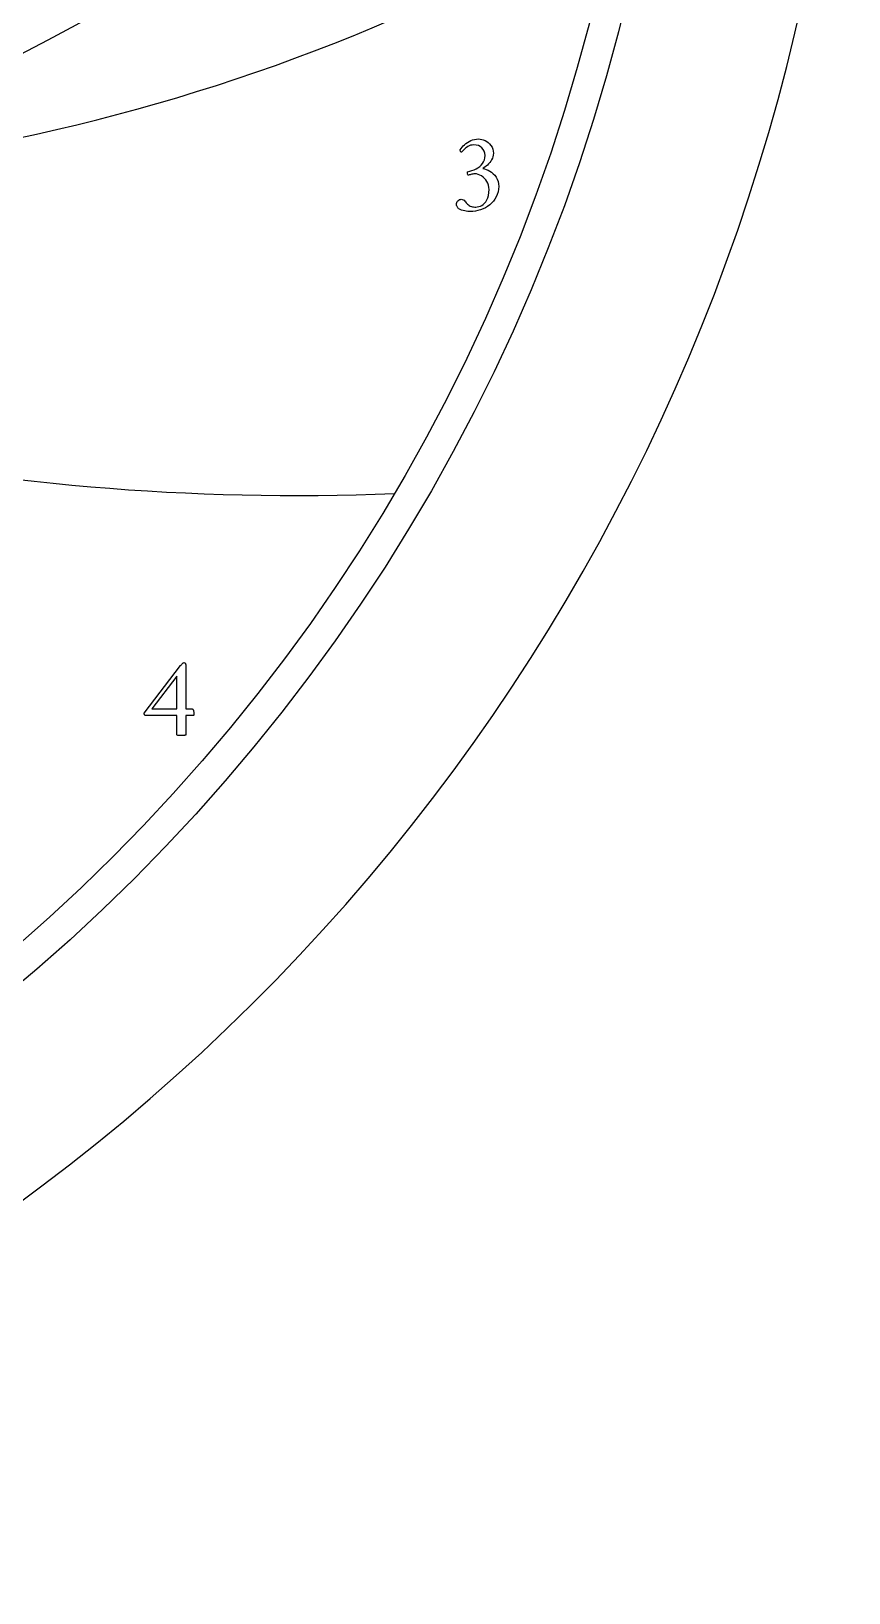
# Model space of a CAD drawing. Header units: millimetres. Extents: x -50 to 50, y -50 to 64.
# Drawn here: x 29.8 to 50, y -50 to -11.42 of the extents above; entities that cross this region are included whole.
import ezdxf

# ---------------------------------------------------------------- set-up
doc = ezdxf.new("R2010")
doc.units = ezdxf.units.MM
for name, color, linetype in [('CUT_OUTER', 1, 'Continuous'), ('ENGRAVE', 7, 'Continuous'), ('ENGRAVE_FINE', 8, 'Continuous'), ('GUIDE', 3, 'Continuous'), ('TEXT', 5, 'Continuous')]:
    doc.layers.add(name, color=color, linetype=linetype)

msp = doc.modelspace()

# ---------------------------------------------------------------- linework, layer by layer
at = {"layer": 'CUT_OUTER'}
msp.add_arc((0, -0.0002), 49.9998, 177.11535, 4.43206, dxfattribs=at)
at = {"layer": 'ENGRAVE'}
msp.add_circle((0, 0), 45, dxfattribs=at)
for centre, radius, start, end in [((0, 26.5228), 39.6377, 186.81771, 353.18229), ((8.1292, 30.3385), 43.0603, 279.11316, 327.44872), ((19.4199, 33.6363), 48.7465, 261.91601, 300.58445), ((36.314, 36.314), 59.2039, 243.379648, 272.380983)]:
    msp.add_arc(centre, radius, start, end, dxfattribs=at)
at = {"layer": 'ENGRAVE_FINE'}
msp.add_arc((0, 45.402), 64.5313, 225.796451, 314.203549, dxfattribs=at)
at = {"layer": 'GUIDE'}
msp.add_circle((0, 0), 45.75, dxfattribs=at)
at = {"layer": 'TEXT'}
for points in [[(40.8571, -14.0815), (40.8934, -14.0841), (40.9316, -14.0918), (40.9715, -14.1047), (41.0132, -14.1227), (41.0543, -14.1456), (41.0923, -14.1734), (41.1274, -14.206), (41.1594, -14.2433), (41.1861, -14.2852), (41.2052, -14.3313), (41.2166, -14.3817), (41.2204, -14.4363), (41.2177, -14.4795), (41.2094, -14.5208), (41.1957, -14.5604), (41.1764, -14.5981), (41.1534, -14.6338), (41.1282, -14.667), (41.1008, -14.6977), (41.0714, -14.7259), (41.0417, -14.7514), (41.0135, -14.7741), (40.987, -14.794), (40.9621, -14.811), (41.0025, -14.8194), (41.0444, -14.833), (41.0877, -14.852), (41.1324, -14.8763), (41.1762, -14.9059), (41.2165, -14.9406), (41.2535, -14.9804), (41.2871, -15.0254), (41.3151, -15.0755), (41.335, -15.1308), (41.347, -15.1912), (41.351, -15.2567), (41.3472, -15.326), (41.3357, -15.3919), (41.3167, -15.4545), (41.29, -15.5136), (41.257, -15.569), (41.219, -15.6201), (41.1761, -15.6669), (41.1282, -15.7095), (41.0763, -15.7476), (41.0214, -15.7808), (40.9634, -15.8093), (40.9025, -15.833), (40.8397, -15.8516), (40.7762, -15.8649), (40.7119, -15.8729), (40.647, -15.8756), (40.6183, -15.8746), (40.5863, -15.8717), (40.5509, -15.8668), (40.5122, -15.86), (40.4727, -15.851), (40.4352, -15.8397), (40.3996, -15.8262), (40.366, -15.8103), (40.3596, -15.8046), (40.3518, -15.7961), (40.3425, -15.7847), (40.3319, -15.7705), (40.322, -15.7547), (40.3149, -15.7386), (40.3106, -15.7221), (40.3092, -15.7052), (40.3114, -15.6769), (40.3181, -15.6513), (40.3292, -15.6286), (40.3447, -15.6087), (40.363, -15.5926), (40.3826, -15.581), (40.4035, -15.5741), (40.4256, -15.5718), (40.4525, -15.5746), (40.4763, -15.5828), (40.4972, -15.5966), (40.515, -15.6158), (40.5314, -15.6372), (40.548, -15.6573), (40.5648, -15.6762), (40.5817, -15.6939), (40.6026, -15.7122), (40.6254, -15.7276), (40.6501, -15.7399), (40.6768, -15.7492), (40.7044, -15.7561), (40.7318, -15.761), (40.759, -15.7639), (40.7861, -15.7649), (40.8231, -15.7623), (40.8603, -15.7546), (40.8976, -15.7417), (40.9351, -15.7237), (40.9712, -15.6997), (41.0043, -15.669), (41.0344, -15.6316), (41.0615, -15.5874), (41.0838, -15.5359), (41.0998, -15.4764), (41.1094, -15.4089), (41.1125, -15.3334), (41.1094, -15.2783), (41.0998, -15.2266), (41.0838, -15.1782), (41.0615, -15.1332), (41.034, -15.0922), (41.0029, -15.0555), (40.968, -15.0233), (40.9295, -14.9956), (40.8884, -14.9732), (40.8461, -14.9572), (40.8025, -14.9477), (40.7577, -14.9445), (40.7349, -14.9454), (40.7119, -14.948), (40.6888, -14.9525), (40.6655, -14.9587), (40.6434, -14.9652), (40.6239, -14.9707), (40.6072, -14.9752), (40.5931, -14.9785), (40.5856, -14.9666), (40.5803, -14.9537), (40.5771, -14.9397), (40.576, -14.9246), (40.5764, -14.9154), (40.5775, -14.9076), (40.5792, -14.9012), (40.5817, -14.8962), (40.6364, -14.8818), (40.6896, -14.8643), (40.7414, -14.8435), (40.7918, -14.8196), (40.8391, -14.7922), (40.8815, -14.761), (40.9193, -14.7262), (40.9522, -14.6876), (40.9789, -14.6447), (40.9979, -14.5971), (41.0094, -14.5447), (41.0132, -14.4874), (41.0084, -14.4344), (40.994, -14.386), (40.9701, -14.3421), (40.9365, -14.3029), (40.8956, -14.2706), (40.8493, -14.2476), (40.7976, -14.2337), (40.7407, -14.2291), (40.6981, -14.2317), (40.6584, -14.2394), (40.6215, -14.2523), (40.5874, -14.2703), (40.5564, -14.291), (40.5288, -14.3121), (40.5046, -14.3336), (40.4838, -14.3554), (40.4661, -14.3754), (40.4515, -14.3913), (40.4399, -14.4031), (40.4313, -14.4108), (40.4256, -14.4095), (40.4199, -14.4058), (40.4142, -14.3996), (40.4085, -14.3909), (40.4036, -14.381), (40.4, -14.371), (40.3979, -14.3611), (40.3972, -14.3512), (40.42, -14.3188), (40.4458, -14.287), (40.4746, -14.2556), (40.5065, -14.2249), (40.5412, -14.1956), (40.5785, -14.1688), (40.6185, -14.1445), (40.6612, -14.1227), (40.7064, -14.1047), (40.7542, -14.0918), (40.8044, -14.0841), (40.8571, -14.0815)], [(33.5761, -27.02), (33.5866, -27.021), (33.5956, -27.0242), (33.603, -27.0295), (33.6087, -27.037), (33.6131, -27.0455), (33.6162, -27.054), (33.618, -27.0625), (33.6187, -27.0711), (33.6187, -28.164), (33.7833, -28.164), (33.7902, -28.1661), (33.7968, -28.1725), (33.803, -28.1831), (33.8088, -28.198), (33.8138, -28.2158), (33.8174, -28.2349), (33.8195, -28.2555), (33.8202, -28.2775), (33.8197, -28.2921), (33.8181, -28.3045), (33.8154, -28.3148), (33.8117, -28.3229), (33.6187, -28.3229), (33.6187, -28.8083), (33.6175, -28.8088), (33.614, -28.8101), (33.6083, -28.8123), (33.6002, -28.8154), (33.587, -28.8185), (33.5658, -28.8208), (33.5366, -28.8221), (33.4994, -28.8225), (33.456, -28.8211), (33.4249, -28.8169), (33.4063, -28.8098), (33.4001, -28.7998), (33.4001, -28.3229), (32.6194, -28.3229), (32.6128, -28.3182), (32.607, -28.3126), (32.6021, -28.3062), (32.5981, -28.2988), (32.595, -28.2913), (32.5928, -28.2843), (32.5915, -28.2778), (32.591, -28.2718), (33.4937, -27.0909), (33.5016, -27.0818), (33.5108, -27.0714), (33.5214, -27.0598), (33.5335, -27.0469), (33.5457, -27.0351), (33.5569, -27.0267), (33.567, -27.0216), (33.5761, -27.02)], [(33.4001, -27.3521), (32.7784, -28.164), (33.4001, -28.164)]]:
    msp.add_lwpolyline(points, close=True, dxfattribs=at)

doc.saveas('drawing.dxf')
